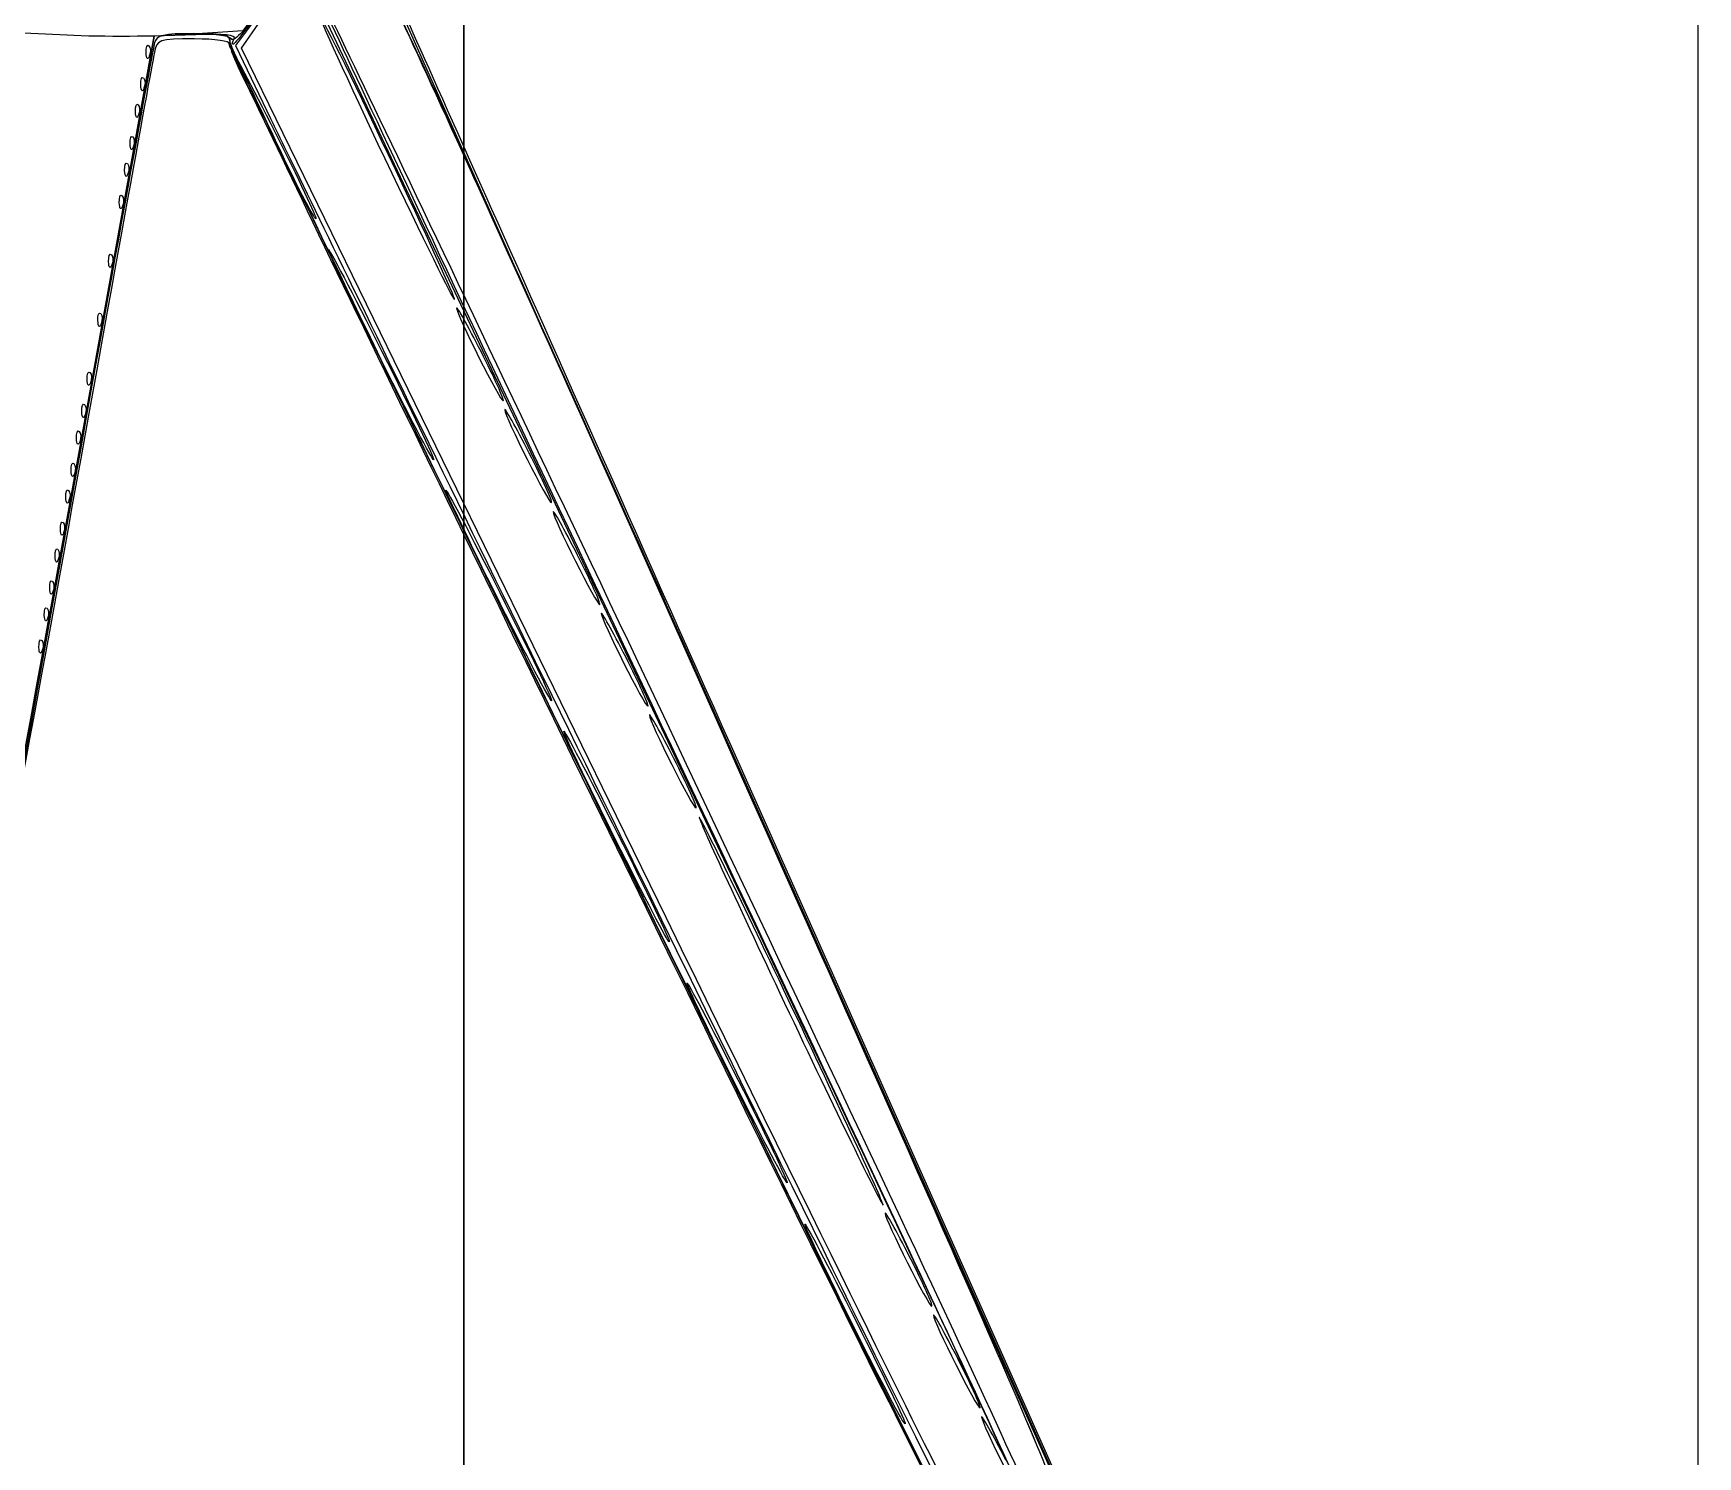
# Model space of a CAD drawing. Extents: x 143 to 420, y 187 to 724.
# Drawn here: x 261.7 to 420.4, y 382.5 to 518.2 of the extents above; entities that cross this region are included whole.
import ezdxf

# ---------------------------------------------------------------- set-up
doc = ezdxf.new("R2010")
doc.units = 0
doc.layers.add('Calque_1', color=7, linetype='CONTINUOUS')
doc.layers.add('Calque_2', color=7, linetype='CONTINUOUS')

msp = doc.modelspace()

# ---------------------------------------------------------------- linework, layer by layer
at = {"layer": 'Calque_1', "color": 7}
for points in [[(277.639065, 550.504764), (277.800594, 549.100382), (283.162808, 548.844902), (288.524957, 548.589751), (288.780437, 537.865356), (289.035917, 527.140994), (291.589333, 526.680107), (294.14275, 526.219188), (327.33723, 451.690006)], [(323.121017, 448.863934), (286.881016, 525.324415), (283.924667, 521.218437)], [(323.121182, 448.864165), (286.881181, 525.324678), (283.95005, 521.253677)], [(287.830545, 523.225885), (286.923673, 524.927085), (283.969895, 521.002647), (281.016149, 517.078209), (284.348797, 510.109141)], [(284.349324, 522.029578), (281.690056, 518.460307), (276.426045, 518.106624)], [(264.943484, 518.045968), (258.724933, 518.339028), (258.513956, 516.612279), (258.302979, 514.885531), (258.221226, 516.585611), (258.139472, 518.285658), (254.363568, 518.117535), (250.587688, 517.949413), (251.465076, 519.226121)], [(317.338596, 443.591814), (281.563041, 516.821509), (283.39129, 519.428461)], [(276.736874, 518.101316), (273.211018, 517.948358), (264.971867, 472.318985)], [(277.209891, 518.098646), (273.211677, 517.948655), (264.97223, 472.319282)], [(276.901601, 518.098811), (273.253873, 517.949479), (265.022864, 472.349676)], [(327.337131, 451.775188), (360.531611, 377.190722), (360.531611, 371.375303)], [(327.473376, 451.624603), (360.786927, 376.873399), (360.735831, 372.085537)], [(328.251849, 450.262844), (361.151917, 376.446962), (360.81231, 370.687056)], [(355.126213, 366.98477), (352.282538, 369.519264), (316.354981, 442.968343)]]:
    msp.add_lwpolyline(points, dxfattribs=at)
for points in [[(272.478631, 516.374897)], [(271.967934, 513.310784)], [(271.457271, 510.757368)], [(284.547807, 508.274365)], [(284.547807, 508.2742)], [(270.946574, 507.693255)], [(295.593646, 506.634018)], [(270.435911, 505.139838)], [(269.925214, 502.075725)], [(268.903854, 496.458196)], [(267.882461, 490.840666)], [(294.762528, 487.336501)], [(294.762528, 487.336337)], [(304.414072, 487.894206)], [(266.861101, 485.22317)], [(266.350405, 482.159057)], [(265.839741, 479.605641)], [(309.010208, 478.191204)], [(265.329078, 476.541528)], [(264.818348, 473.988111)], [(264.307685, 470.924097)], [(263.797021, 468.370681)], [(313.606378, 468.488201)], [(263.286325, 465.306568)], [(305.997587, 464.35572)], [(305.997587, 464.355555)], [(262.775628, 462.753151)], [(262.264965, 459.689038)], [(318.202514, 458.785199)], [(322.798684, 449.082197)], [(317.232646, 441.374939)], [(317.232646, 441.374774)], [(334.149978, 425.179544)], [(328.722789, 417.88356)], [(328.722789, 417.883395)], [(345.268802, 401.588577)], [(339.957848, 394.902778)], [(339.957848, 394.902614)], [(349.864971, 391.885542)]]:
    msp.add_lwpolyline(points, close=True, dxfattribs=at)
for points in [[(287.411228, 525.177489), (287.519024, 525.285285), (303.973954, 490.802822), (323.977321, 448.549413)], [(293.376606, 526.361631), (293.896961, 526.348445), (304.78826, 502.421134), (327.337098, 451.751749)], [(293.376639, 526.370532), (293.899335, 526.363938), (304.686859, 502.667978), (327.337131, 451.775188)], [(293.385177, 526.378641), (293.921455, 526.376696), (304.409852, 503.376037), (327.473376, 451.624603)], [(294.743178, 525.349237), (295.077906, 524.650475), (310.156803, 490.861599), (328.251849, 450.262844)], [(323.490128, 448.344864), (303.538781, 490.494862), (287.303267, 525.069561), (287.411228, 525.177489)], [(283.924667, 521.218437), (282.179292, 518.79431), (280.823797, 517.346282), (280.61549, 517.683318)], [(283.95005, 521.253677), (282.337888, 519.014617), (280.913232, 517.182676), (280.784107, 517.182676)], [(288.950043, 520.077348), (288.854114, 519.981419), (291.686581, 513.774769), (295.244578, 506.28495)], [(295.593646, 506.634018), (292.035682, 514.123837), (289.046037, 520.173342), (288.950043, 520.077348)], [(276.426045, 518.106624), (273.530813, 517.912129), (268.363654, 517.884768), (264.943484, 518.045968)], [(273.269894, 517.311141), (273.127814, 516.819597), (269.402551, 496.309259), (264.99191, 471.732568)], [(277.105128, 517.695251), (273.629445, 517.695251), (273.533384, 517.660308), (273.242829, 516.290869)], [(277.03722, 518.204827), (274.134669, 518.204827), (273.483871, 518.05055), (273.269894, 517.311141)], [(280.61549, 517.683318), (280.394953, 518.04043), (278.942409, 518.196948), (276.736874, 518.101316)], [(280.505683, 517.332799), (280.544582, 518.144732), (280.136836, 518.231364), (276.901601, 518.098811)], [(280.48663, 517.311141), (280.537726, 518.081307), (280.060851, 518.204827), (277.03722, 518.204827)], [(280.387569, 517.239112), (280.542835, 517.490307), (279.067083, 517.695251), (277.105128, 517.695251)], [(280.878717, 517.715624), (281.099584, 518.072999), (279.891081, 518.19919), (277.209891, 518.098646)], [(316.354981, 442.968343), (296.594831, 483.365352), (280.454093, 516.819597), (280.48663, 517.311141)], [(316.290534, 443.134158), (296.584843, 483.439886), (280.481685, 516.829322), (280.505683, 517.332799)], [(280.784107, 517.182676), (280.654884, 517.182676), (280.697739, 517.422333), (280.878717, 517.715624)], [(273.242829, 516.290869), (273.078992, 515.518429), (269.387486, 495.14572), (265.039511, 471.018114)], [(272.478631, 516.374864), (272.455555, 516.913219), (272.577196, 517.21485), (272.746967, 517.045145)], [(272.787185, 516.066343), (272.624007, 515.658927), (272.503025, 515.779876), (272.478631, 516.374897)], [(272.746967, 517.045145), (272.916738, 516.875375), (272.934869, 516.434993), (272.787185, 516.066343)], [(315.882986, 443.572925), (296.20548, 483.838468), (280.232534, 516.988247), (280.387569, 517.239112)], [(284.547807, 508.274365), (282.3816, 512.617461), (280.621391, 516.341372), (280.636226, 516.549712)], [(284.547807, 508.2742), (282.3816, 512.617296), (280.621391, 516.341207), (280.636226, 516.549547)], [(280.636226, 516.549712), (280.652708, 516.758051), (282.503208, 513.284445), (284.752191, 508.830586)], [(280.636226, 516.549547), (280.652708, 516.757887), (282.503208, 513.28428), (284.752191, 508.830421)], [(271.967934, 513.310751), (271.944858, 513.849106), (272.0665, 514.150737), (272.236271, 513.981032)], [(272.276488, 513.00223), (272.11331, 512.594847), (271.992328, 512.715763), (271.967934, 513.310784)], [(272.236271, 513.981032), (272.406041, 513.811262), (272.424172, 513.37088), (272.276488, 513.00223)], [(271.457271, 510.757368), (271.434195, 511.295689), (271.555836, 511.59732), (271.725607, 511.427616)], [(271.725607, 511.427616), (271.895378, 511.257845), (271.913509, 510.817463), (271.765825, 510.448814)], [(271.765825, 510.448814), (271.602647, 510.04143), (271.481665, 510.162346), (271.457271, 510.757368)], [(284.348797, 510.109141), (286.181759, 506.276115), (302.288049, 473.26502), (320.140537, 436.751079)], [(270.946574, 507.693255), (270.923498, 508.231576), (271.04514, 508.533207), (271.214911, 508.363503)], [(271.214911, 508.363503), (271.384681, 508.193732), (271.402812, 507.75335), (271.255128, 507.384701)], [(288.663773, 500.555273), (288.566196, 500.457696), (286.714015, 503.931269), (284.547807, 508.274365)], [(288.663773, 500.555108), (288.566196, 500.457531), (286.714015, 503.931104), (284.547807, 508.2742)], [(284.752191, 508.830586), (287.001141, 504.376728), (288.76135, 500.652817), (288.663773, 500.555273)], [(284.752191, 508.830421), (287.001141, 504.376563), (288.76135, 500.652652), (288.663773, 500.555108)], [(271.255128, 507.384701), (271.09195, 506.977317), (270.970968, 507.098233), (270.946574, 507.693255)], [(295.244578, 506.28495), (298.802542, 498.79513), (301.792154, 492.745625), (301.888181, 492.84162)], [(301.888181, 492.84162), (301.98411, 492.937548), (299.151643, 499.144198), (295.593646, 506.634018)], [(270.435911, 505.139838), (270.412835, 505.67816), (270.534476, 505.979791), (270.704247, 505.810119)], [(270.744465, 504.831284), (270.581287, 504.423901), (270.460305, 504.544817), (270.435911, 505.139838)], [(270.704247, 505.810119), (270.874018, 505.640349), (270.892149, 505.199934), (270.744465, 504.831284)], [(269.925214, 502.075725), (269.902138, 502.614047), (270.02378, 502.915678), (270.193551, 502.746006)], [(270.233768, 501.767171), (270.07059, 501.359788), (269.949608, 501.480704), (269.925214, 502.075725)], [(270.193551, 502.746006), (270.363321, 502.576236), (270.381452, 502.135821), (270.233768, 501.767171)], [(268.903854, 496.458196), (268.880778, 496.99655), (269.00242, 497.298182), (269.172191, 497.128477)], [(269.172191, 497.128477), (269.341961, 496.958706), (269.360092, 496.518324), (269.212408, 496.149642)], [(294.762528, 487.336501), (292.034001, 492.802094), (289.813829, 497.444745), (289.828828, 497.653546)], [(294.762528, 487.336337), (292.034001, 492.80193), (289.813829, 497.44458), (289.828828, 497.653381)], [(289.828828, 497.653546), (289.845311, 497.862216), (292.155411, 493.469672), (294.965725, 487.892096)], [(289.828828, 497.653381), (289.845311, 497.862051), (292.155411, 493.469507), (294.965725, 487.891932)], [(269.212408, 496.149642), (269.04923, 495.742258), (268.928248, 495.863175), (268.903854, 496.458196)], [(302.083863, 492.04017), (302.045293, 491.480323), (306.322261, 482.97656), (306.535249, 483.189548)], [(304.414072, 487.894206), (303.14666, 490.381), (302.098071, 492.246697), (302.083863, 492.04017)], [(267.882461, 490.840666), (267.859385, 491.379021), (267.981027, 491.680619), (268.150798, 491.510947)], [(268.191015, 490.532112), (268.027838, 490.124729), (267.906855, 490.245645), (267.882461, 490.840666)], [(268.150798, 491.510947), (268.320568, 491.341177), (268.338699, 490.900762), (268.191015, 490.532112)], [(299.899425, 477.575085), (299.802837, 477.478497), (297.491056, 481.870941), (294.762528, 487.336501)], [(299.899425, 477.57492), (299.802837, 477.478332), (297.491056, 481.870777), (294.762528, 487.336337)], [(294.965725, 487.892096), (297.77604, 482.314521), (299.996211, 477.671837), (299.899425, 477.575085)], [(294.965725, 487.891932), (297.77604, 482.314356), (299.996211, 477.671673), (299.899425, 477.57492)], [(306.535249, 483.189548), (306.636122, 483.290422), (305.681451, 485.407412), (304.414072, 487.894206)], [(266.861101, 485.223137), (266.838025, 485.761491), (266.959667, 486.06309), (267.129438, 485.893418)], [(267.129438, 485.893418), (267.299208, 485.723647), (267.317339, 485.283233), (267.169655, 484.914616)], [(267.169655, 484.914616), (267.006478, 484.507199), (266.885495, 484.628149), (266.861101, 485.22317)], [(266.350405, 482.159024), (266.327329, 482.697378), (266.44897, 482.99901), (266.618741, 482.829305)], [(266.618741, 482.829305), (266.788512, 482.659534), (266.806643, 482.219153), (266.658959, 481.850503)], [(309.010208, 478.191204), (307.742829, 480.677998), (306.69424, 482.543695), (306.679999, 482.337168)], [(266.658959, 481.850503), (266.495781, 481.443119), (266.374799, 481.564036), (266.350405, 482.159057)], [(306.679999, 482.337168), (306.64143, 481.77732), (310.918397, 473.273558), (311.131418, 473.486546)], [(265.839741, 479.605608), (265.816665, 480.143962), (265.938307, 480.445593), (266.108078, 480.275888)], [(266.148295, 479.297086), (265.985118, 478.88967), (265.864135, 479.010619), (265.839741, 479.605641)], [(266.108078, 480.275888), (266.277848, 480.106118), (266.295979, 479.665736), (266.148295, 479.297086)], [(311.131418, 473.486546), (311.232292, 473.587419), (310.27762, 475.704377), (309.010208, 478.191204)], [(265.329078, 476.541495), (265.306002, 477.079849), (265.427643, 477.38148), (265.597414, 477.211775)], [(265.637632, 476.232974), (265.474454, 475.825557), (265.353472, 475.946506), (265.329078, 476.541528)], [(265.597414, 477.211775), (265.767185, 477.042005), (265.785316, 476.601623), (265.637632, 476.232974)], [(264.818348, 473.988078), (264.795272, 474.526432), (264.916914, 474.828064), (265.086685, 474.658359)], [(265.086685, 474.658359), (265.256455, 474.488588), (265.274586, 474.048207), (265.126902, 473.679557)], [(305.997587, 464.35572), (303.26906, 469.82128), (301.048888, 474.46393), (301.063854, 474.672732)], [(305.997587, 464.355555), (303.26906, 469.821115), (301.048888, 474.463766), (301.063854, 474.672567)], [(301.063854, 474.672732), (301.080337, 474.881401), (303.39047, 470.488891), (306.200784, 464.911315)], [(301.063854, 474.672567), (301.080337, 474.881237), (303.39047, 470.488726), (306.200784, 464.91115)], [(265.126902, 473.679557), (264.963725, 473.272173), (264.842742, 473.39309), (264.818348, 473.988111)], [(264.99191, 471.732568), (256.555133, 424.721427), (256.561759, 424.749612), (253.976504, 424.749612)], [(264.971867, 472.318985), (257.840049, 432.822619), (256.585988, 426.542951), (255.641536, 425.598466)], [(264.97223, 472.319282), (257.840313, 432.823179), (256.58612, 426.543247), (255.641668, 425.598762)], [(265.022864, 472.349676), (258.029632, 433.607157), (256.633425, 426.591442), (255.738256, 425.696273)], [(264.307685, 470.924097), (264.284609, 471.462418), (264.40625, 471.76405), (264.576021, 471.594345)], [(264.576021, 471.594345), (264.745792, 471.424574), (264.763923, 470.984193), (264.616239, 470.615543)], [(311.276169, 472.634165), (311.237599, 472.074318), (315.514567, 463.570556), (315.727555, 463.783544)], [(313.606378, 468.488201), (312.338966, 470.974995), (311.290377, 472.840692), (311.276169, 472.634165)], [(265.039511, 471.018114), (260.28745, 444.648348), (256.820568, 426.671284), (256.348078, 425.950237)], [(264.616239, 470.615543), (264.453061, 470.208159), (264.332079, 470.329076), (264.307685, 470.924097)], [(263.797021, 468.370648), (263.773945, 468.909002), (263.895587, 469.210633), (264.065358, 469.040928)], [(264.105575, 468.062126), (263.942398, 467.654743), (263.821415, 467.775659), (263.797021, 468.370681)], [(264.065358, 469.040928), (264.235128, 468.871158), (264.253259, 468.430776), (264.105575, 468.062126)], [(315.727555, 463.783544), (315.828428, 463.884417), (314.87379, 466.001407), (313.606378, 468.488201)], [(263.286325, 465.306568), (263.263249, 465.844889), (263.38489, 466.14652), (263.554661, 465.976848)], [(263.594879, 464.998014), (263.431701, 464.59063), (263.310719, 464.711546), (263.286325, 465.306568)], [(263.554661, 465.976848), (263.724432, 465.807078), (263.742563, 465.366663), (263.594879, 464.998014)], [(262.775628, 462.753118), (262.752552, 463.291472), (262.874194, 463.593104), (263.043965, 463.423399)], [(263.043965, 463.423399), (263.213735, 463.253628), (263.231866, 462.813247), (263.084182, 462.444597)], [(311.134484, 454.59427), (311.037567, 454.497682), (308.726082, 458.89016), (305.997587, 464.35572)], [(311.134484, 454.594106), (311.037567, 454.497518), (308.726082, 458.889995), (305.997587, 464.355555)], [(306.200784, 464.911315), (309.011098, 459.333739), (311.23127, 454.691056), (311.134484, 454.59427)], [(306.200784, 464.91115), (309.011098, 459.333575), (311.23127, 454.690891), (311.134484, 454.594106)], [(263.084182, 462.444597), (262.921005, 462.037213), (262.800022, 462.15813), (262.775628, 462.753151)], [(315.872338, 462.931163), (315.833769, 462.371315), (320.110736, 453.867586), (320.323724, 454.080541)], [(318.202514, 458.785199), (316.935135, 461.271993), (315.886513, 463.13769), (315.872338, 462.931163)], [(262.264965, 459.689005), (262.241889, 460.227392), (262.36353, 460.528991), (262.533301, 460.359319)], [(262.533301, 460.359319), (262.703072, 460.189548), (262.721203, 459.749134), (262.573519, 459.380484)], [(262.573519, 459.380484), (262.410341, 458.9731), (262.289359, 459.094017), (262.264965, 459.689038)], [(320.323724, 454.080541), (320.424598, 454.181415), (319.469926, 456.298405), (318.202514, 458.785199)], [(320.468474, 453.228161), (320.429905, 452.668346), (324.706873, 444.164551), (324.919894, 444.377539)], [(322.798684, 449.082197), (321.531305, 451.56899), (320.482682, 453.434687), (320.468474, 453.228161)], [(317.232646, 441.374939), (314.504118, 446.840499), (312.283947, 451.483149), (312.298946, 451.69195)], [(317.232646, 441.374774), (314.504118, 446.840334), (312.283947, 451.482984), (312.298946, 451.691786)], [(312.298946, 451.69195), (312.315429, 451.90062), (314.625496, 447.508109), (317.435843, 441.930534)], [(312.298946, 451.691786), (312.315429, 451.900455), (314.625496, 447.507945), (317.435843, 441.930369)], [(327.337098, 451.751749), (359.269474, 379.996619), (360.537084, 377.031302), (360.676263, 373.76063)], [(327.33723, 451.690006), (359.27755, 379.976675), (360.537183, 377.032357), (360.676394, 373.760893)], [(324.919894, 444.377539), (325.020767, 444.478412), (324.066096, 446.59537), (322.798684, 449.082197)], [(359.630475, 368.70097), (359.365435, 372.342732), (358.766887, 373.65702), (323.121017, 448.863934)], [(359.630607, 368.701234), (359.365567, 372.342995), (358.767019, 373.657284), (323.121182, 448.864165)], [(359.847057, 370.014006), (359.795961, 371.074825), (346.199903, 400.367317), (323.490128, 448.344864)], [(323.977321, 448.549413), (354.263646, 384.575218), (360.312129, 371.440178), (360.137974, 370.022247)], [(354.053032, 367.897015), (351.929217, 370.085672), (347.638635, 378.592203), (315.882986, 443.572925)], [(354.793232, 367.427426), (352.18028, 369.795414), (351.297934, 371.530305), (316.290534, 443.134158)], [(355.801373, 367.942046), (353.165741, 370.31567), (352.427321, 371.76805), (317.338596, 443.591814)], [(325.212196, 443.478282), (325.116597, 443.382353), (328.981599, 434.991266), (333.801569, 424.831135)], [(334.149978, 425.179544), (329.330008, 435.339675), (325.308026, 443.574078), (325.212196, 443.478282)], [(322.369543, 431.613489), (322.272955, 431.516901), (319.96114, 435.909346), (317.232646, 441.374939)], [(322.369543, 431.613324), (322.272955, 431.516736), (319.96114, 435.909181), (317.232646, 441.374774)], [(317.435843, 441.930534), (320.246157, 436.352925), (322.466329, 431.710275), (322.369543, 431.613489)], [(317.435843, 441.930369), (320.246157, 436.35276), (322.466329, 431.71011), (322.369543, 431.613324)], [(320.140537, 436.751079), (352.166665, 371.24776), (352.637936, 370.326021), (355.467666, 367.655545)], [(328.722789, 417.88356), (326.134858, 423.068454), (324.029669, 427.481403), (324.044603, 427.690106)], [(328.722789, 417.883395), (326.134858, 423.068289), (324.029669, 427.481238), (324.044603, 427.689941)], [(324.044603, 427.690106), (324.061085, 427.898775), (326.256302, 423.735933), (328.92625, 418.439254)], [(324.044603, 427.689941), (324.061085, 427.898611), (326.256302, 423.735768), (328.92625, 418.439089)], [(333.801569, 424.831135), (338.621539, 414.671038), (342.643521, 406.436601), (342.739351, 406.53243)], [(342.739351, 406.53243), (342.83495, 406.62803), (338.969915, 415.019447), (334.149978, 425.179544)], [(333.60447, 408.632708), (333.507553, 408.53579), (331.310753, 412.698632), (328.722789, 417.88356)], [(333.60447, 408.632543), (333.507553, 408.535625), (331.310753, 412.698467), (328.722789, 417.883395)], [(328.92625, 418.439254), (331.596199, 413.142607), (333.701388, 408.729658), (333.60447, 408.632708)], [(328.92625, 418.439089), (331.596199, 413.142442), (333.701388, 408.729493), (333.60447, 408.632543)], [(339.957848, 394.902778), (337.369884, 400.08764), (335.264695, 404.500622), (335.279661, 404.709324)], [(339.957848, 394.902614), (337.369884, 400.087475), (335.264695, 404.500457), (335.279661, 404.70916)], [(335.279661, 404.709324), (335.296144, 404.917994), (337.491328, 400.755152), (340.161309, 395.458472)], [(335.279661, 404.70916), (335.296144, 404.917829), (337.491328, 400.754987), (340.161309, 395.458308)], [(342.938592, 405.734508), (342.900023, 405.174694), (347.176991, 396.670932), (347.389979, 396.88392)], [(345.268802, 401.588577), (344.00139, 404.075371), (342.9528, 405.941035), (342.938592, 405.734508)], [(347.389979, 396.88392), (347.490852, 396.984793), (346.536181, 399.101751), (345.268802, 401.588577)], [(340.161309, 395.458472), (342.831291, 390.161826), (344.93648, 385.748877), (344.839529, 385.651926)], [(340.161309, 395.458308), (342.831291, 390.161661), (344.93648, 385.748712), (344.839529, 385.651762)], [(347.534762, 396.031539), (347.496192, 395.471691), (351.77316, 386.967929), (351.986148, 387.180917)], [(349.864971, 391.885542), (348.597559, 394.372369), (347.54897, 396.238066), (347.534762, 396.031539)], [(344.839529, 385.651926), (344.742611, 385.555009), (342.545812, 389.717851), (339.957848, 394.902778)], [(344.839529, 385.651762), (344.742611, 385.554844), (342.545812, 389.717686), (339.957848, 394.902614)], [(351.986148, 387.180917), (352.087022, 387.281791), (351.13235, 389.398748), (349.864971, 391.885542)], [(352.130898, 386.328537), (352.092659, 385.768689), (356.36933, 377.264927), (356.582318, 377.477915)], [(354.461108, 382.182573), (353.193695, 384.669366), (352.145106, 386.535063), (352.130898, 386.328537)]]:
    msp.add_open_spline(points, degree=3, dxfattribs=at)
at = {"layer": 'Calque_2', "color": 7}
for points in [[(185.134791, 639.623288), (302.768887, 639.623288), (302.768887, 186.934059), (185.134791, 186.934059)], [(302.768872, 639.623288), (420.402969, 639.623288), (420.402969, 186.934059), (302.768872, 186.934059)]]:
    msp.add_lwpolyline(points, close=True, dxfattribs=at)

doc.saveas('drawing.dxf')
